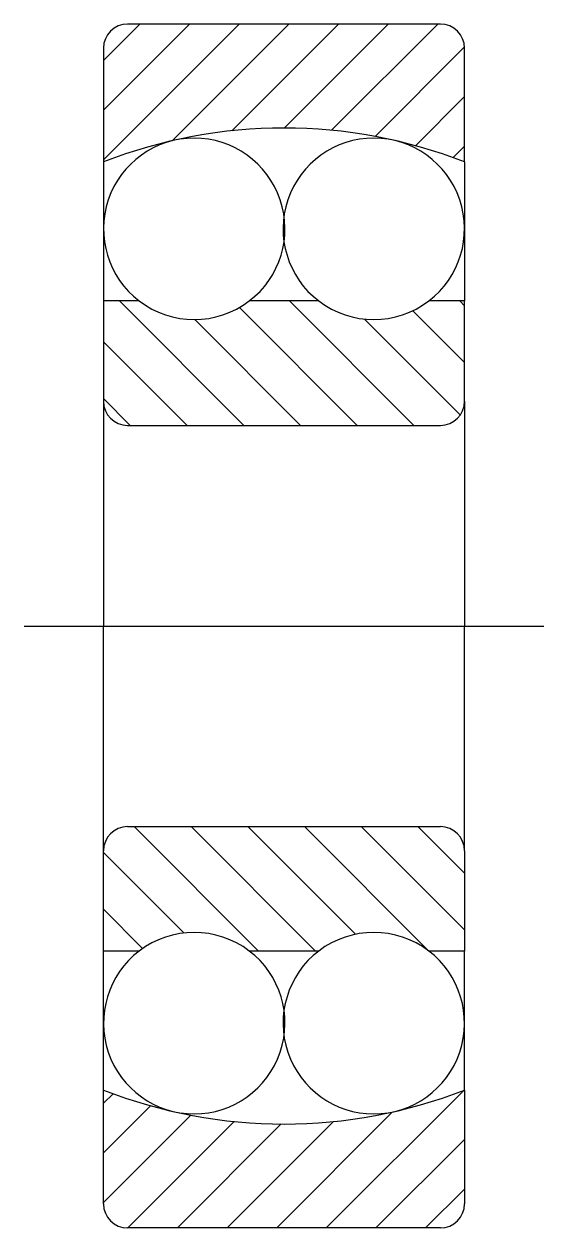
# Model space of a CAD drawing. Extents: x 17 to 86.7, y 159.2 to 216.5.
# Drawn here: x 73.74 to 86.7, y 186.46 to 216.46 of the extents above; entities outside this region: 2.
import ezdxf

# ---------------------------------------------------------------- set-up
doc = ezdxf.new("R2010")
doc.units = 0
doc.header["$MEASUREMENT"] = 0
doc.linetypes.add('CENTER', pattern=[17.5, 13, -1.5, 1.5, -1.5])
doc.layers.get('0').update_dxf_attribs({"linetype": 'CONTINUOUS'})
doc.layers.add('CENTER', color=1, linetype='CENTER')
doc.styles.get("Standard").update_dxf_attribs({"font": 'txt.shx', "bigfont": '@extfont2.shx'})

# ---------------------------------------------------------------- blocks, each defined once
blk = doc.blocks.new('*X2')
at = {"color": 0, "linetype": 'Continuous'}
for p, q in [((75.719, 213.074), (79.101, 216.456)), ((75.719, 214.312), (77.863, 216.456)), ((75.719, 215.549), (76.626, 216.456)), ((77.431, 213.549), (80.338, 216.456)), ((78.917, 213.798), (81.576, 216.456)), ((80.223, 213.866), (82.813, 216.456)), ((81.404, 213.809), (84.051, 216.456)), ((82.488, 213.657), (84.718, 215.886)), ((83.495, 213.426), (84.719, 214.65)), ((84.435, 213.128), (84.719, 213.412))]:
    blk.add_line(p, q, dxfattribs=at)
blk = doc.blocks.new('*X3')
at = {"color": 0, "linetype": 'Continuous'}
for p, q in [((79.215, 206.456), (76.115, 209.556)), ((83.457, 206.456), (80.357, 209.556)), ((84.719, 209.438), (84.6, 209.556)), ((82.043, 206.456), (79.107, 209.392)), ((84.612, 206.716), (82.224, 209.104)), ((84.719, 208.024), (83.43, 209.312)), ((80.629, 206.456), (77.993, 209.092)), ((77.801, 206.456), (75.719, 208.538)), ((76.386, 206.456), (75.719, 207.124))]:
    blk.add_line(p, q, dxfattribs=at)
blk = doc.blocks.new('*X4')
at = {"color": 0, "linetype": 'Continuous'}
for p, q in [((79.587, 193.356), (76.487, 196.456)), ((81.001, 193.356), (77.901, 196.456)), ((81.998, 193.774), (79.315, 196.456)), ((83.829, 193.357), (80.73, 196.456)), ((84.719, 193.881), (82.144, 196.456)), ((84.719, 195.296), (83.558, 196.456)), ((77.723, 193.806), (75.719, 195.81)), ((76.695, 193.42), (75.719, 194.396))]:
    blk.add_line(p, q, dxfattribs=at)
blk = doc.blocks.new('*X5')
at = {"color": 0, "linetype": 'Continuous'}
for p, q in [((75.719, 189.563), (75.957, 189.801)), ((81.274, 186.456), (84.703, 189.885)), ((75.719, 188.325), (76.894, 189.5)), ((80.037, 186.456), (82.926, 189.346)), ((75.719, 187.088), (77.897, 189.266)), ((76.324, 186.456), (78.977, 189.109)), ((77.562, 186.456), (80.152, 189.047)), ((78.799, 186.456), (81.451, 189.108)), ((82.512, 186.456), (84.719, 188.663)), ((83.749, 186.456), (84.719, 187.426))]:
    blk.add_line(p, q, dxfattribs=at)

msp = doc.modelspace()

# ---------------------------------------------------------------- linework, layer by layer
at = {"color": 7, "linetype": 'Continuous'}
for p, q in [((84.119, 216.456), (76.319, 216.456)), ((75.719, 215.856), (75.719, 213.021)), ((84.719, 213.021), (84.719, 215.856)), ((75.719, 213.021), (75.719, 209.556)), ((84.719, 213.021), (84.719, 209.556)), ((75.719, 209.556), (75.719, 207.056)), ((76.608, 209.556), (75.719, 209.556)), ((81.083, 209.556), (79.354, 209.556)), ((84.719, 209.556), (83.83, 209.556)), ((84.719, 207.056), (84.719, 209.556)), ((75.719, 207.056), (75.719, 201.456)), ((84.719, 207.056), (84.719, 201.456)), ((76.319, 206.456), (84.119, 206.456)), ((75.719, 195.856), (75.719, 201.456)), ((84.719, 195.856), (84.719, 201.456)), ((76.319, 196.456), (84.119, 196.456)), ((75.719, 193.356), (75.719, 195.856)), ((84.719, 195.856), (84.719, 193.356)), ((76.608, 193.356), (75.719, 193.356)), ((75.719, 189.891), (75.719, 193.356)), ((81.083, 193.356), (79.354, 193.356)), ((84.719, 193.356), (83.83, 193.356)), ((84.719, 189.891), (84.719, 193.356)), ((75.719, 187.056), (75.719, 189.891)), ((84.719, 189.891), (84.719, 187.056)), ((84.119, 186.456), (76.319, 186.456))]:
    msp.add_line(p, q, dxfattribs=at)
for centre, radius, start, end in [((76.319, 215.856), 0.6, 90, 180), ((84.119, 215.856), 0.6, 0, 90), ((80.219, 201.456), 12.41, 68.7387, 111.2613), ((77.981, 211.354), 2.262, 307.3768, 232.6232), ((82.457, 211.354), 2.262, 307.3768, 232.6232), ((77.981, 211.354), 2.262, 232.6232, 307.3768), ((82.457, 211.354), 2.262, 232.6232, 307.3768), ((76.319, 207.056), 0.6, 180, 270), ((84.119, 207.056), 0.6, 270, 0), ((76.319, 195.856), 0.6, 90, 180), ((84.119, 195.856), 0.6, 0, 90), ((77.981, 191.559), 2.262, 52.6232, 127.3768), ((82.457, 191.559), 2.262, 52.6232, 127.3768), ((77.981, 191.559), 2.262, 127.3768, 52.6232), ((82.457, 191.559), 2.262, 127.3768, 52.6232), ((80.219, 201.456), 12.41, 248.7387, 291.2613), ((76.319, 187.056), 0.6, 180, 270), ((84.119, 187.056), 0.6, 270, 0)]:
    msp.add_arc(centre, radius, start, end, dxfattribs=at)
at = {"layer": 'CENTER', "color": 1, "linetype": 'CENTER'}
msp.add_line((73.739, 201.456), (86.699, 201.456), dxfattribs=at)

# ---------------------------------------------------------------- block references
at = {"color": 3, "linetype": 'Continuous'}
for name in ['*X2', '*X3', '*X4', '*X5']:
    msp.add_blockref(name, (0, 0), dxfattribs=at)

# ---------------------------------------------------------------- texts
at = {"color": 7, "linetype": 'Continuous'}
for p in [(16.402, 166.075), (16.402, 159.176)]:
    msp.add_text('B1200', height=3.2, dxfattribs=at).set_placement(p)

doc.saveas('drawing.dxf')
